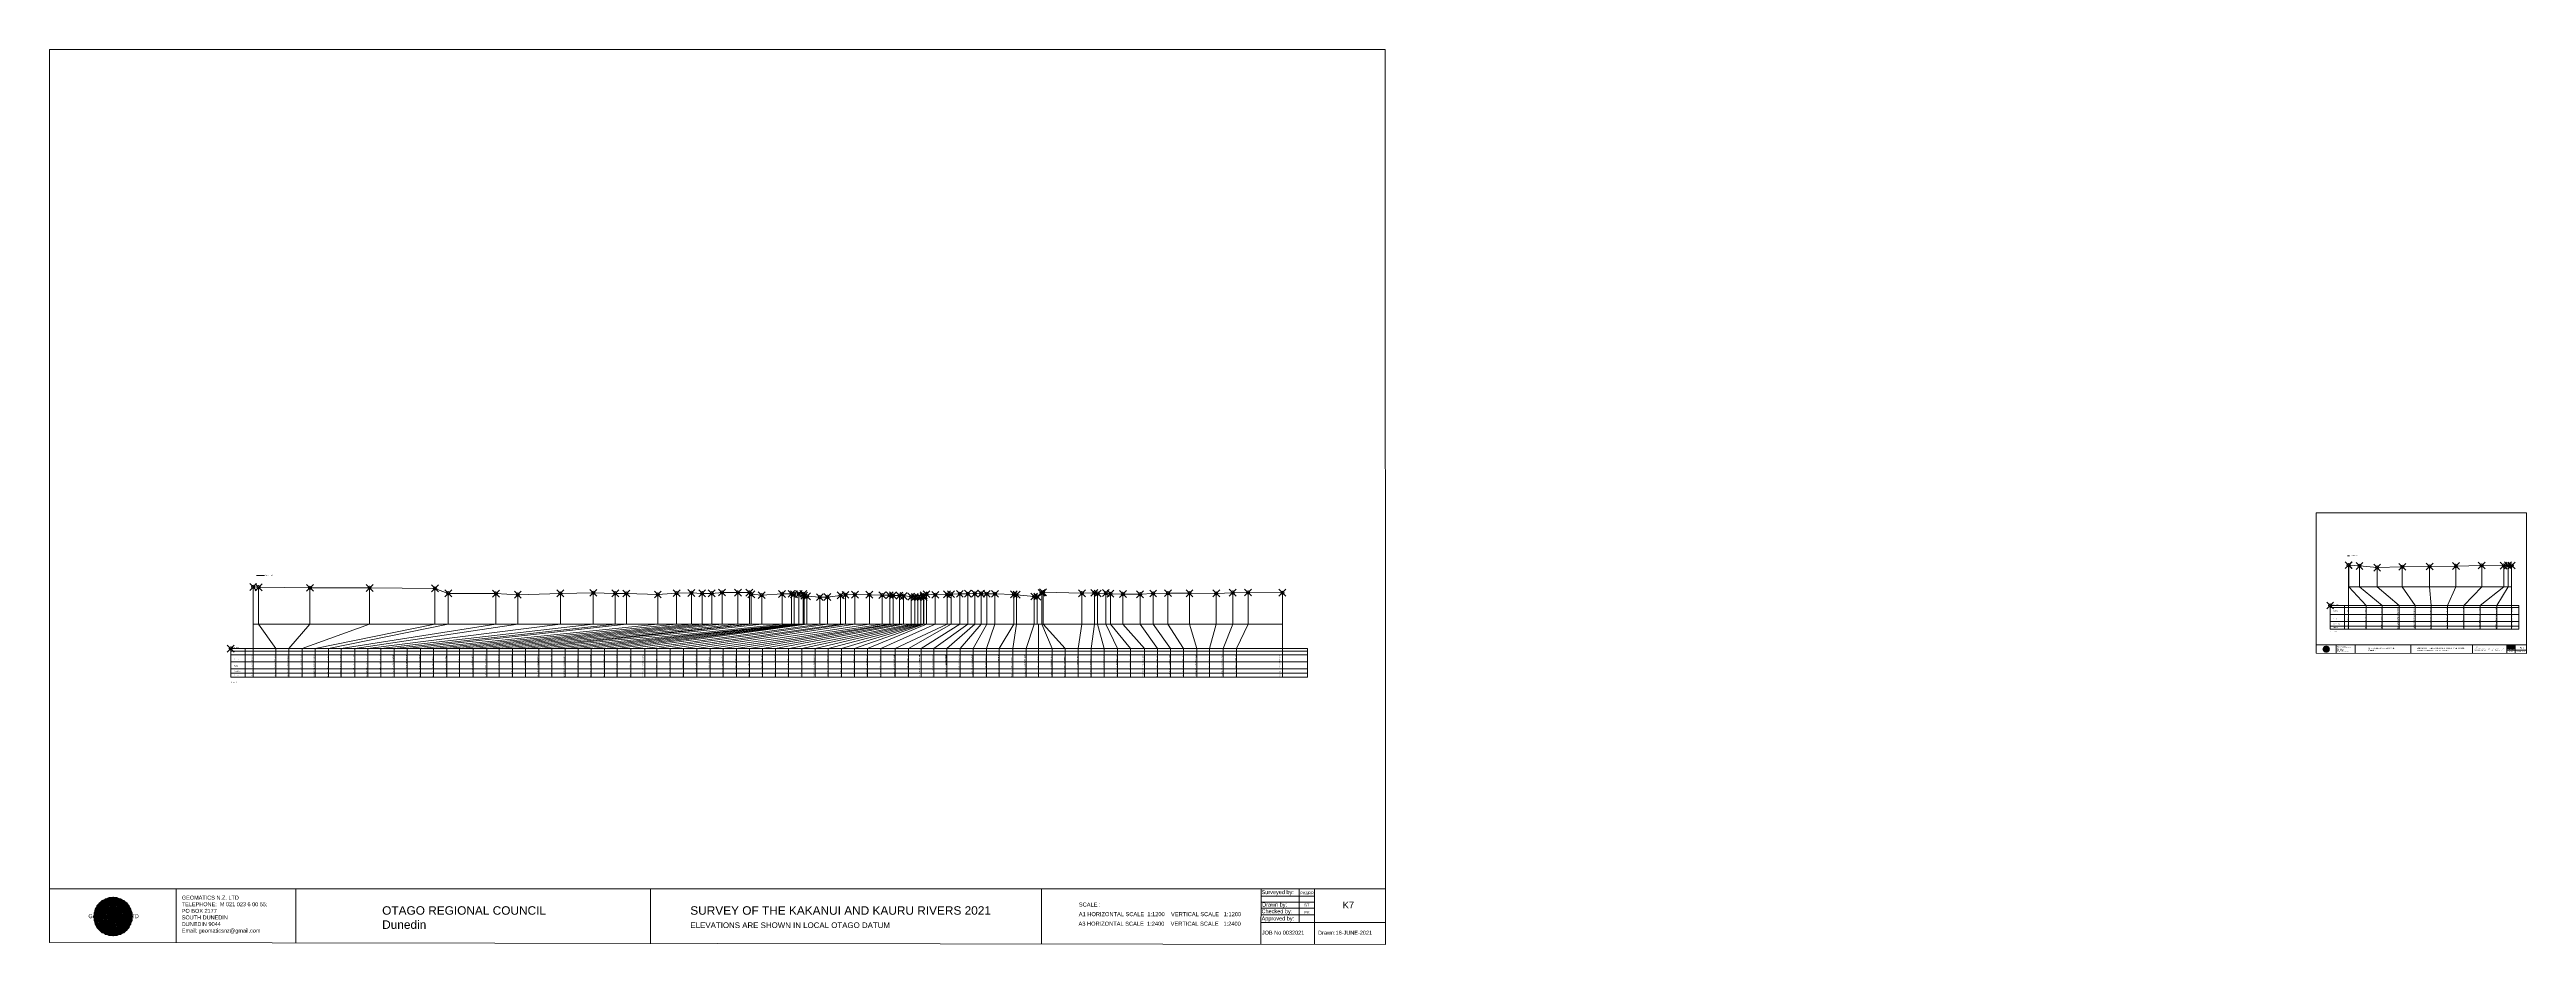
# Model space of a CAD drawing. Header units: millimetres. Extents: x -13804604 to 13046302109, y -19137686871 to 1424966580.
# Drawn here: x -8449441 to -7011432, y -26680 to 492613 of the extents above; entities that cross this region are included whole.
import ezdxf

# ---------------------------------------------------------------- set-up
doc = ezdxf.new("R2010")
doc.units = ezdxf.units.MM
doc.header["$PDMODE"] = 35
doc.header["$PDSIZE"] = 2000
doc.layers.get('0').update_dxf_attribs({"lineweight": 0})
doc.layers.add('geo', color=7, linetype='Continuous', lineweight=0)
doc.styles.get("Standard").update_dxf_attribs({"font": 'arial.ttf'})

# ---------------------------------------------------------------- blocks, each defined once
blk = doc.blocks.new('Geomatics_Circle_SPT')
at = {"layer": 'geo', "color": 2, "linetype": 'Continuous', "lineweight": 0}
for p, q in [((0, 25.2), (-25.2, 0)), ((-24.7, 4.9), (-4.9, 24.7)), ((-24.7, -4.9), (4.9, 24.7)), ((4.9, -24.7), (-24.7, 4.9)), ((-24.7, 0), (0, -24.7)), ((-9.7, 23.3), (-23.3, 9.6)), ((9.7, 23.3), (-23.3, -9.7)), ((-23.3, 9.7), (9.7, -23.3)), ((-21, 14), (-14, 21)), ((-21, -14), (14, 21)), ((14, -21), (-21, 14)), ((0, 0), (-17.8, 17.8)), ((0, 0), (-17.8, -17.8)), ((-14, 21), (21, -14)), ((21, 14), (-14, -21)), ((23.3, -9.7), (-9.7, 23.3)), ((-9.7, -23.3), (23.3, 9.7)), ((-4.9, 24.7), (24.7, -4.9)), ((24.7, 4.9), (-4.9, -24.7)), ((25.2, 0), (0, 25.2)), ((0, 0), (17.8, 17.8)), ((0, 0), (17.8, -17.8)), ((0, -24.8), (25.2, 0)), ((4.9, 24.7), (24.7, 4.9)), ((23.3, 9.7), (9.7, 23.3)), ((14, 21), (21, 14)), ((17.8, 18.1), (17.8, 18.1)), ((-4.9, -24.7), (-24.7, -4.9)), ((-23.3, -9.7), (-9.7, -23.3)), ((-14, -21), (-21, -14)), ((-17.8, -17.8), (-17.8, -17.8)), ((24.7, -4.9), (4.9, -24.7)), ((4.9, -24.7), (4.9, -24.7)), ((9.7, -23.3), (23.3, -9.7)), ((21, -14), (14, -21)), ((18.1, -17.8), (18.1, -17.8))]:
    blk.add_line(p, q, dxfattribs=at)
at = {"layer": 'geo', "color": 1, "linetype": 'Continuous', "lineweight": 0}
for p, q in [((-25.2, 0), (9.7, 23.3)), ((-25.2, 0), (-9.6, 23.3)), ((-25.2, 0), (23.3, 9.7)), ((-25.2, 0), (-23.3, 9.7)), ((-23.3, -9.7), (-25.2, 0)), ((-9.6, -23.3), (-25.2, 0)), ((9.7, -23.3), (-25.2, 0)), ((-4.9, 24.8), (-24.7, -4.9)), ((4.9, 24.7), (-24.7, 4.9)), ((14, 21), (-24.7, -4.9)), ((-14, 21), (-24.7, 4.9)), ((21, 14), (-24.7, 4.9)), ((-21, 14), (-24.7, -4.9)), ((0, 0), (-24.7, 4.9)), ((-24.7, 4.9), (-21, -14)), ((-24.7, 4.9), (-4.9, -24.7)), ((-24.7, 4.9), (14, -21)), ((-24.7, 4.9), (-24.7, 4.9)), ((0, 0), (-24.7, -4.9)), ((-23.3, 9.7), (0, 25.2)), ((-23.3, -9.6), (0, 25.2)), ((-23.3, -9.6), (17.8, 17.8)), ((-23.3, 9.7), (-17.8, 17.9)), ((-23.3, -9.6), (-17.8, 17.9)), ((-23.3, 9.7), (17.8, 17.8)), ((-17.8, -17.8), (-23.3, 9.7)), ((0, -25.2), (-23.3, 9.7)), ((-23.3, 9.7), (17.8, -17.8)), ((-23.3, 9.7), (25.2, 0)), ((-23.3, 9.4), (-23.3, 9.4)), ((-23.3, -9.7), (25.2, 0)), ((4.9, 24.8), (-21, -14)), ((-4.9, 24.7), (-21, 14)), ((14, 21), (-21, 14)), ((-14, 21), (-21, -14)), ((0, 0), (-21, 14)), ((-21, 14), (-14, -21)), ((-21, 14), (4.9, -24.7)), ((-21, 14), (-21, 14)), ((24.7, 4.9), (-21, 14)), ((0, 0), (-21, -14)), ((-17.9, 17.6), (-17.9, 17.6)), ((-17.8, 17.8), (9.7, 23.3)), ((-17.8, 17.8), (-9.6, 23.3)), ((-17.8, -17.8), (9.7, 23.3)), ((-17.8, -17.8), (-9.7, 23.3)), ((-9.7, -23.3), (-17.8, 17.8)), ((-17.8, 17.8), (9.7, -23.3)), ((-17.8, 17.8), (23.3, -9.6)), ((-17.8, 17.8), (23.3, 9.7)), ((-17.8, -17.8), (23.3, 9.7)), ((4.9, 24.7), (-14, 21)), ((-4.9, 24.7), (-14, -20.9)), ((0, 0), (-14, 21)), ((-14, 21), (-4.9, -24.7)), ((-14, 21), (-14, 21)), ((24.7, -4.9), (-14, 21)), ((21, 14), (-14, 21)), ((-14, -21), (24.7, 4.9)), ((0, 0), (-14, -21)), ((-9.8, 23.1), (-9.8, 23.1)), ((-9.7, 23.3), (0, 25.2)), ((-9.7, 23.3), (0, -25.2)), ((-9.7, -23.3), (0, 25.2)), ((-9.6, 23.3), (17.8, -17.8)), ((-9.6, 23.3), (25.2, 0)), ((-9.6, 23.3), (17.8, 17.8)), ((-9.6, -23.3), (17.8, 17.9)), ((25.2, 0), (-9.6, -23.3)), ((0, 0), (-4.9, 24.7)), ((-4.9, 24.7), (-4.9, 24.7)), ((21, -14), (-4.9, 24.7)), ((24.8, 4.9), (-4.9, 24.7)), ((14, 21), (-4.9, 24.7)), ((-4.9, -24.7), (21, 14)), ((0, 0), (-4.9, -24.7)), ((-0.2, 25.1), (-0.2, 25.1)), ((0, 25.2), (9.7, -23.3)), ((0, 25.2), (23.3, -9.7)), ((0, 25.2), (23.3, 9.7)), ((0, 25.2), (9.7, 23.3)), ((0, 0), (4.9, 24.7)), ((0, -25.2), (9.7, 23.3)), ((0, 0), (14, 21)), ((0, 0), (21, 14)), ((23.3, 9.7), (0, -25.2)), ((0, 0), (24.8, 4.9)), ((0, 0), (4.9, -24.7)), ((0, 0), (14, -21)), ((0, 0), (21, -14)), ((0, 0), (24.8, -4.9)), ((21, 14), (4.9, 24.8)), ((14, -21), (4.9, 24.7)), ((24.7, -4.9), (4.9, 24.7)), ((4.9, 24.7), (4.9, 24.7)), ((4.9, -24.7), (14, 21)), ((4.9, -24.7), (24.7, 4.9)), ((9.4, 23.3), (9.4, 23.3)), ((9.7, 23.3), (17.8, -17.8)), ((9.7, 23.3), (25.2, 0)), ((9.7, 23.3), (17.8, 17.9)), ((17.8, 17.8), (9.7, -23.3)), ((25.2, 0), (9.7, -23.3)), ((21, -14), (14, 21)), ((24.7, 4.9), (14, 21)), ((14, 21), (14, 21)), ((14, -21), (21, 14)), ((17.6, 17.9), (17.6, 17.9)), ((17.8, 17.8), (23.3, -9.7)), ((17.8, 17.8), (23.3, 9.7)), ((23.3, 9.7), (17.8, -17.8)), ((24.7, -4.9), (21, 14)), ((21, 14), (21, 14)), ((21, -14), (24.7, 4.9)), ((23.1, 9.8), (23.1, 9.8)), ((23.3, 9.7), (25.2, 0)), ((25.2, 0), (23.3, -9.6)), ((24.7, 4.9), (24.7, 4.9)), ((25.1, 0.2), (25.1, 0.2)), ((-25.2, 0), (23.3, -9.7)), ((-25.1, -0.2), (-25.1, -0.2)), ((-24.7, -4.9), (-24.7, -4.9)), ((-24.7, -4.9), (-14, -21)), ((-24.7, -4.9), (4.9, -24.7)), ((-24.7, -4.9), (21, -14)), ((-17.8, -17.8), (-23.3, -9.7)), ((0, -25.2), (-23.3, -9.6)), ((17.8, -17.8), (-23.3, -9.6)), ((-23.1, -9.8), (-23.1, -9.8)), ((-21, -14), (24.7, -4.9)), ((-21, -14), (-21, -14)), ((-21, -14), (-4.9, -24.7)), ((-21, -14), (14, -21)), ((23.3, -9.7), (-17.8, -17.8)), ((-9.6, -23.3), (-17.8, -17.8)), ((9.7, -23.3), (-17.8, -17.8)), ((-17.6, -17.9), (-17.6, -17.9)), ((-14, -21), (21, -14)), ((-14, -21), (-14, -21)), ((-14, -21), (4.9, -24.7)), ((17.8, -17.8), (-9.7, -23.3)), ((0, -25.2), (-9.7, -23.3)), ((-9.4, -23.3), (-9.4, -23.3)), ((-4.9, -24.7), (24.7, -4.9)), ((-4.9, -24.7), (14, -21)), ((-4.9, -24.7), (-4.9, -24.7)), ((23.3, -9.6), (0, -25.2)), ((9.7, -23.3), (0, -25.2)), ((0.2, -25.1), (0.2, -25.1)), ((4.9, -24.7), (21, -14)), ((4.9, -24.7), (4.9, -24.7)), ((17.8, -17.8), (9.7, -23.3)), ((9.8, -23.1), (9.8, -23.1)), ((14, -21), (24.7, -4.9)), ((14, -21), (14, -21)), ((23.3, -9.6), (17.8, -17.8)), ((17.9, -17.6), (17.9, -17.6)), ((21, -14), (21, -14)), ((23.3, -9.4), (23.3, -9.4)), ((24.7, -4.9), (24.7, -4.9))]:
    blk.add_line(p, q, dxfattribs=at)
at = {"layer": 'geo', "color": 114, "linetype": 'Continuous', "lineweight": 0}
for p, q in [((17.9, 17.8), (-25.2, 0)), ((-24.7, 4.9), (14, 21)), ((-24.7, -4.9), (21, 14)), ((-14, -21), (-24.7, 4.9)), ((9.7, 23.3), (-23.3, 9.7)), ((0, 0), (-23.3, 9.7)), ((-23.3, 9.7), (-9.7, -23.3)), ((0, 0), (-23.3, -9.7)), ((-4.9, -24.7), (-21, 14)), ((-20.9, 14), (4.9, 24.7)), ((24.8, 4.9), (-20.9, -14)), ((0, 25.2), (-17.8, 17.8)), ((-17.8, 17.8), (0, -25.2)), ((-14, 21), (-4.9, 24.7)), ((4.9, -24.7), (-14, 21)), ((0, 0), (-9.7, 23.3)), ((0, 0), (-9.7, -23.3)), ((-4.9, 24.7), (14, -21)), ((17.8, -17.8), (0, 25.2)), ((0, 0), (9.7, 23.3)), ((0, 0), (23.3, 9.7)), ((0, 0), (9.7, -23.3)), ((0, 0), (23.3, -9.7)), ((4.9, 24.7), (21, -14)), ((23.3, -9.7), (9.7, 23.3)), ((14, 21), (24.7, -4.9)), ((25.2, 0), (17.8, 17.8)), ((21, 14), (24.7, 4.9)), ((-25.2, 0), (-17.8, -17.8)), ((-21, -14), (-24.7, -4.9)), ((-17.8, -17.8), (25.2, 0)), ((24.8, -4.9), (-14, -21)), ((-9.6, -23.3), (23.3, -9.7)), ((21, -14), (-4.9, -24.8)), ((0, -25.2), (17.9, -17.8)), ((14, -21), (4.9, -24.8))]:
    blk.add_line(p, q, dxfattribs=at)
at = {"layer": 'geo', "color": 250, "linetype": 'Continuous', "lineweight": 0}
for p, q in [((0, 0), (-25.2, 0)), ((24.7, 4.9), (-24.7, 4.9)), ((-24.7, 4.9), (-24.7, -4.9)), ((-23.3, 9.7), (23.3, 9.7)), ((-23.3, 9.7), (-23.3, 9.7)), ((-23.3, -9.7), (-23.3, 9.7)), ((21, 14), (-21, 14)), ((-21, 14), (-21, -14)), ((-17.8, 17.8), (17.8, 17.8)), ((-17.8, -17.8), (-17.8, 17.8)), ((-14, 21), (-14, 21)), ((14, 21), (-14, 21)), ((-14, 20.9), (-14, -21)), ((-9.7, 23.3), (9.7, 23.3)), ((-9.7, -23.3), (-9.7, 23.3)), ((-4.9, 24.7), (4.9, 24.7)), ((-4.9, 24.7), (-4.9, -24.7)), ((0, 0), (0, 25.2)), ((0, 0), (0, -25.2)), ((0, 0), (25.2, 0)), ((4.9, 24.7), (4.9, -24.7)), ((9.7, -23.3), (9.7, 23.3)), ((14, 21), (14, -21)), ((17.8, -17.8), (17.8, 17.8)), ((21, 14), (21, 14)), ((21, -14), (21, 14)), ((23.3, 9.7), (23.3, -9.7)), ((24.7, 4.9), (24.7, 4.9)), ((24.7, -4.9), (24.7, 4.9)), ((-24.7, -4.9), (24.7, -4.9)), ((23.3, -9.7), (-23.3, -9.7)), ((-21, -14), (21, -14)), ((17.8, -17.8), (-17.8, -17.8)), ((-14, -21), (14, -21)), ((9.7, -23.3), (-9.7, -23.3)), ((-4.9, -24.7), (4.9, -24.7))]:
    blk.add_line(p, q, dxfattribs=at)
blk = doc.blocks.new('GeomaticsNZ TITLE BLOCK')
at = {"color": 7, "linetype": 'Continuous', "lineweight": 0}
for p, q in [((0, 94.9), (0, 1579.2)), ((0, 1579.2), (2363.4, 1579.2)), ((2363.4, 1579.2), (2364, 94.9)), ((2364, 94.9), (0, 94.9)), ((0, 94.9), (0, 0)), ((15.9, 94.9), (2364, 94.9)), ((224.3, 95.2), (224.3, -0.3)), ((2364, 94.9), (382.6, 94.9)), ((435.8, 95.2), (435.8, -0.7)), ((1063.4, 94.9), (1063.4, -2.4)), ((1755.4, 94.9), (1755.4, -2.6)), ((2143.9, 94.9), (2143.7, -3)), ((2211.5, 94.9), (2211.5, 36.1)), ((2238.6, 94.8), (2238.6, -3.2)), ((2364, -3.5), (2364, 94.9)), ((2143.6, 60.4), (2238.6, 60.4)), ((2143.8, 48.6), (2238.6, 48.6)), ((2143.9, 81.9), (2238.6, 81.7)), ((2143.9, 71), (2238.6, 71)), ((0, 0), (2364, -3.5)), ((2143.8, 35.4), (2364, 35.3))]:
    blk.add_line(p, q, dxfattribs=at)
at = {"color": 7, "linetype": 'Continuous', "lineweight": 0, "xscale": 1.36, "yscale": 1.36, "zscale": 1.36}
blk.add_blockref('Geomatics_Circle_SPT', (112.4, 45.7), dxfattribs=at)
at = {"color": 7, "linetype": 'Continuous', "lineweight": 0}
for s, p in [('PK&RR', (2213.2, 84.8)), ('ST', (2220.3, 63.6)), ('PK', (2220.4, 50.6))]:
    blk.add_text(s, height=5, dxfattribs=at).set_placement(p)
at = {"color": 7, "linetype": 'Continuous', "lineweight": 0, "attachment_point": 1}
for s, width, heights, insert, char_height in [('{\\C256;Surveyed by:}', 3535.727, [0], (2144.7, 92.4), 7), ('{\\C256;Geomatics N.Z. LTD                   }', 125.079, [15.8], (68.8, 49.9), 7), ('{\\C256;GEOMATICS N.Z. LTD                   \\PTELEPHONE:  M 021 023 6 00 55;\\PPO BOX 2177\\PSOUTH DUNEDIN\\PDUNEDIN 9044\\PEmail: geomaticsnz@gmail.com}', 3535.727, [94.7], (234, 82.7), 7), ('{\\C256;OTAGO REGIONAL COUNCIL\\PDunedin}', 3535.727, [0], (588.6, 64), 15), ('{\\C256;SURVEY OF THE KAKANUI AND KAURU RIVERS 2021}', 3535.727, [0], (1133.8, 64), 15), ('{\\C256;Approved by:}', 3535.727, [0], (2144.7, 45.9), 7), ('{\\C256;Checked by:}', 3535.727, [0], (2144.7, 58.6), 7), ('{\\C256;Drawn by:}', 3535.727, [0], (2145.8, 70.4), 7), ('{\\C256;ELEVATIONS ARE SHOWN IN LOCAL OTAGO DATUM}', 3535.727, [0], (1134.1, 35.4), 10), ('{\\C256;JOB No 0032021}', 3535.727, [0], (2145.3, 20.8), 7), ('{\\C256;Drawn:16-JUNE-2021}', 3535.727, [0], (2244.7, 20.7), 7)]:
    blk.add_mtext_dynamic_manual_height_columns(s, width=width, gutter_width=159, heights=heights, dxfattribs=dict(at, insert=insert, char_height=char_height))

msp = doc.modelspace()

# ---------------------------------------------------------------- linework, layer by layer
at = {"color": 7, "linetype": 'Continuous', "lineweight": 0}
for p, q in [((-8329344.193, 187338.408), (-8324715.798, 187338.408)), ((-8331208.888, 180790), (-8331208.888, 128457.071)), ((-8328053.996, 180560), (-8328053.996, 159087.702)), ((-8298230.673, 180282), (-8298230.673, 159087.702)), ((-8263647.778, 180194), (-8263647.778, 159087.702)), ((-8225666.241, 179916), (-8225666.241, 159087.702)), ((-8217926.659, 177056), (-8217926.659, 159087.702)), ((-8190258.329, 176887), (-8190258.329, 159087.702)), ((-8177565.806, 176268), (-8177565.806, 159087.702)), ((-8152872.002, 177029), (-8152872.002, 159087.702)), ((-8133759.178, 177341), (-8133759.178, 159087.702)), ((-8121002.93, 177051), (-8121002.93, 159087.702)), ((-8114545.551, 176961), (-8114545.551, 159087.702)), ((-8096276.304, 176402), (-8096276.304, 159087.702)), ((-8085417.235, 177153), (-8085417.235, 159087.702)), ((-8076793.76, 177303), (-8076793.76, 159087.702)), ((-8070580.866, 177064), (-8070580.866, 159087.702)), ((-8064988.797, 177054), (-8064988.797, 159087.702)), ((-8059007.582, 177524), (-8059007.582, 159087.702)), ((-8049797.541, 177485), (-8049797.541, 159087.702)), ((-8043115.923, 177485), (-8043115.923, 159087.702)), ((-8042059.168, 176545), (-8042059.168, 159087.702)), ((-8035979.123, 176026), (-8035979.123, 159087.702)), ((-8024152.037, 176706), (-8024152.037, 159087.702)), ((-8018657.992, 176767), (-8018657.992, 159087.702)), ((-8017220.689, 176487), (-8017220.689, 159087.702)), ((-8014429.543, 176717), (-8014429.543, 159087.702)), ((-8011875.819, 176757), (-8011875.819, 159087.702)), ((-8011329.409, 175677), (-8011329.409, 159087.702)), ((-8009687.528, 175387), (-8009687.528, 159087.702)), ((-8002216.858, 174827), (-8002216.858, 159087.702)), ((-7997874.916, 174918), (-7997874.916, 159087.702)), ((-7990177.584, 175848), (-7990177.584, 159087.702)), ((-7987306.577, 176188), (-7987306.577, 159087.702)), ((-7981882.528, 176318), (-7981882.528, 159087.702)), ((-7973492.081, 176229), (-7973492.081, 159087.702)), ((-7966003.095, 176019), (-7966003.095, 159087.702)), ((-7961678.429, 175970), (-7961678.429, 159087.702)), ((-7959750.338, 175870), (-7959750.338, 159087.702)), ((-7955963.384, 175750), (-7955963.384, 159087.702)), ((-7953630.344, 175560), (-7953630.344, 159087.702)), ((-7949234.029, 175150), (-7949234.029, 159087.702)), ((-7947074.376, 174960), (-7947074.376, 159087.702)), ((-7945297.464, 174770), (-7945297.464, 159087.702)), ((-7943658.527, 174800), (-7943658.527, 159087.702)), ((-7942012.536, 175891), (-7942012.536, 159414.852)), ((-7941952.346, 174921), (-7941952.346, 159087.702)), ((-7940286.791, 176551), (-7940286.791, 159087.702)), ((-7935235.391, 176171), (-7935235.391, 159087.702)), ((-7928386.436, 176431), (-7928386.436, 159087.702)), ((-7926034.444, 176551), (-7926034.444, 159087.702)), ((-7920958.853, 176752), (-7920958.853, 159087.702)), ((-7912263.542, 176882), (-7912263.542, 159087.702)), ((-7908593.774, 176862), (-7908593.774, 159087.702)), ((-7905326.448, 176753), (-7905326.448, 159087.702)), ((-7900546.06, 176753), (-7900546.06, 159087.702)), ((-7889610.03, 176483), (-7889610.03, 159087.702)), ((-7888004.549, 176283), (-7888004.549, 159087.702)), ((-7877830.504, 175244), (-7877830.504, 159087.702)), ((-7876021.709, 175114), (-7876021.709, 159087.702)), ((-7873437.416, 177324), (-7873437.416, 159087.702)), ((-7872648.743, 177664), (-7872648.743, 159087.702)), ((-7850042.588, 177075), (-7850042.588, 159087.702)), ((-7842848.799, 177336), (-7842848.799, 159087.702)), ((-7840963.502, 176966), (-7840963.502, 159087.702)), ((-7836215.049, 177216), (-7836215.049, 159087.702)), ((-7833506.277, 176816), (-7833506.277, 159087.702)), ((-7826260.721, 176667), (-7826260.721, 159087.702)), ((-7816316.318, 176477), (-7816316.318, 159087.702)), ((-7808692.569, 176978), (-7808692.569, 159087.702)), ((-7800116.303, 177168), (-7800116.303, 159087.702)), ((-7762553.087, 177450), (-7762553.087, 159087.702)), ((-7753623.161, 177531), (-7753623.161, 159087.702)), ((-7733675.673, 177412), (-7733675.673, 128457.071)), ((-8331208.888, 159087.702), (-7733675.673, 159087.702)), ((-8318092.324, 145000), (-8328053.996, 159087.702)), ((-8298230.673, 159087.702), (-8310425.901, 145000)), ((-8263647.778, 159087.702), (-8302750.914, 145000)), ((-8225666.241, 159087.702), (-8295199.713, 145000)), ((-8287562.781, 145000), (-8217926.659, 159087.702)), ((-8190258.329, 159087.702), (-8280057.515, 145000)), ((-8272225.096, 145000), (-8177565.806, 159087.702)), ((-8152872.002, 159087.702), (-8264580.099, 145000)), ((-8257050.923, 145000), (-8133759.178, 159087.702)), ((-8121002.93, 159087.702), (-8249290.09, 145000)), ((-8241760.929, 145000), (-8114545.551, 159087.702)), ((-8096276.304, 159087.702), (-8234154.544, 145000)), ((-8085417.235, 159087.702), (-8226470.935, 145000)), ((-8218787.326, 145000), (-8076793.76, 159087.702)), ((-8070580.866, 159087.702), (-8211352.118, 145000)), ((-8203584.433, 145000), (-8064988.797, 159087.702)), ((-8059007.582, 159087.702), (-8195619.706, 145000)), ((-8188352.792, 145000), (-8049797.541, 159087.702)), ((-8180749.005, 145000), (-8043115.923, 159087.702)), ((-8173024.9, 145000), (-8042059.168, 159087.702)), ((-8035979.123, 159087.702), (-8165397.046, 145000)), ((-8157889.967, 145000), (-8024152.037, 159087.702)), ((-8018657.992, 159087.702), (-8150156.984, 145000)), ((-8142505.12, 145000), (-8017220.689, 159087.702)), ((-8014429.543, 159087.702), (-8134898.121, 145000)), ((-8011875.819, 159087.702), (-8127315.032, 145000)), ((-8011329.409, 159087.702), (-8119814.062, 145000)), ((-8103786.544, 145000), (-8002216.858, 159087.702)), ((-7997874.916, 159087.702), (-8096822.602, 145000)), ((-7990177.584, 159087.702), (-8089093.772, 145000)), ((-7987306.577, 159087.702), (-8081460.052, 145000)), ((-7981882.528, 159087.702), (-8073561.586, 145000)), ((-7973492.081, 159087.702), (-8065959.183, 145000)), ((-7966003.095, 159087.702), (-8058356.795, 145000)), ((-7961678.429, 159087.702), (-8050694.069, 145000)), ((-7959750.338, 159087.702), (-8043091.681, 145000)), ((-7955963.384, 159087.702), (-8035607.269, 145000)), ((-7953630.344, 159087.702), (-8027921.876, 145000)), ((-7949234.029, 159087.702), (-8019964.943, 145000)), ((-8012715.6, 145000), (-7947074.376, 159087.702)), ((-7945297.464, 159087.702), (-8004994.693, 145000)), ((-7997314.666, 145000), (-7943658.527, 159087.702)), ((-7942012.536, 159414.852), (-7989711.364, 145000)), ((-7982033.165, 145000), (-7941952.346, 159087.702)), ((-7940286.791, 159087.702), (-7974542.231, 145000)), ((-7966847.459, 145000), (-7935235.391, 159087.702)), ((-7928386.436, 159087.702), (-7958437.174, 145000)), ((-7926034.444, 159087.702), (-7950827.42, 145000)), ((-7920958.853, 159087.702), (-7943407.914, 145000)), ((-7912263.542, 159087.702), (-7928581.906, 145000)), ((-7908593.774, 159087.702), (-7920780.02, 145000)), ((-7905326.448, 159087.702), (-7913184.683, 145000)), ((-7900546.06, 159087.702), (-7905530.008, 145000)), ((-7889610.03, 159087.702), (-7898102.537, 145000)), ((-7888004.549, 159087.702), (-7890105.322, 145000)), ((-7877830.504, 159087.702), (-7882465.649, 145000)), ((-7875270.32, 159087.702), (-7875270.32, 145000)), ((-7873437.416, 159087.702), (-7867304.737, 145000)), ((-7872648.743, 159087.702), (-7859823.309, 145000)), ((-7850042.588, 159087.702), (-7852172.845, 145000)), ((-7842848.799, 159087.702), (-7844737.409, 145000)), ((-7840963.502, 159087.702), (-7837147.539, 145000)), ((-7836215.049, 159087.702), (-7829457.678, 145000)), ((-7833506.277, 159087.702), (-7821790.826, 145000)), ((-7826260.721, 159087.702), (-7813755.613, 145000)), ((-7816316.318, 159087.702), (-7806165.101, 145000)), ((-7808692.569, 159087.702), (-7798724.597, 145000)), ((-7800116.303, 159087.702), (-7791049.738, 145000)), ((-7762553.087, 159087.702), (-7768046.873, 145000)), ((-7753623.161, 159087.702), (-7760253.951, 145000)), ((-7125421.7, 170000.092), (-7125421.7, 156248.397)), ((-7125421.7, 168762.779), (-7015771.258, 168762.779)), ((-7125421.7, 164751.664), (-7015771.258, 164751.664)), ((-7125421.7, 160644.616), (-7015771.258, 160644.616)), ((-7125421.69, 170000.09), (-7015771.258, 170000.09)), ((-7117153.172, 156248.408), (-7117153.172, 170000.101)), ((-7015771.258, 156248.397), (-7015771.258, 170000.09)), ((-8344233.206, 145000), (-8344233.206, 128457.071)), ((-8344233.206, 145000), (-7719028.19, 145000)), ((-8335796.571, 145000), (-8335796.571, 128457.071)), ((-8318092.324, 128457.071), (-8318092.324, 145000)), ((-8310425.901, 128457.071), (-8310425.901, 145000)), ((-8302750.914, 128457.071), (-8302750.914, 145000)), ((-8295199.713, 128457.071), (-8295199.713, 145000)), ((-8287562.781, 128457.071), (-8287562.781, 145000)), ((-8280057.515, 128457.071), (-8280057.515, 145000)), ((-8272225.096, 128457.071), (-8272225.096, 145000)), ((-8264580.099, 128457.071), (-8264580.099, 145000)), ((-8257050.923, 128457.071), (-8257050.923, 145000)), ((-8249290.09, 128457.071), (-8249290.09, 145000)), ((-8241760.929, 128457.071), (-8241760.929, 145000)), ((-8234154.544, 128457.071), (-8234154.544, 145000)), ((-8226470.935, 128457.071), (-8226470.935, 145000)), ((-8218787.326, 128457.071), (-8218787.326, 145000)), ((-8211352.118, 128457.071), (-8211352.118, 145000)), ((-8203584.433, 128457.071), (-8203584.433, 145000)), ((-8195619.706, 128457.071), (-8195619.706, 145000)), ((-8188352.792, 128457.071), (-8188352.792, 145000)), ((-8180749.005, 128457.071), (-8180749.005, 145000)), ((-8173024.9, 128457.071), (-8173024.9, 145000)), ((-8165397.046, 128457.071), (-8165397.046, 145000)), ((-8157889.967, 128457.071), (-8157889.967, 145000)), ((-8150156.984, 128457.071), (-8150156.984, 145000)), ((-8142505.12, 128457.071), (-8142505.12, 145000)), ((-8134898.121, 128457.071), (-8134898.121, 145000)), ((-8127315.032, 128457.071), (-8127315.032, 145000)), ((-8119814.062, 128457.071), (-8119814.062, 145000)), ((-8103786.544, 128457.071), (-8103786.544, 145000)), ((-8096822.602, 128457.071), (-8096822.602, 145000)), ((-8089093.772, 128457.071), (-8089093.772, 145000)), ((-8081460.052, 128457.071), (-8081460.052, 145000)), ((-8073561.586, 128457.071), (-8073561.586, 145000)), ((-8065959.183, 128457.071), (-8065959.183, 145000)), ((-8058356.795, 128457.071), (-8058356.795, 145000)), ((-8050694.069, 128457.071), (-8050694.069, 145000)), ((-8043091.681, 128457.071), (-8043091.681, 145000)), ((-8035607.269, 128457.071), (-8035607.269, 145000)), ((-8027921.876, 128457.071), (-8027921.876, 145000)), ((-8020353.989, 128457.071), (-8020353.989, 145000)), ((-8012715.6, 128457.071), (-8012715.6, 145000)), ((-8004994.693, 128457.071), (-8004994.693, 145000)), ((-7997314.666, 128457.071), (-7997314.666, 145000)), ((-7989711.364, 128457.071), (-7989711.364, 145000)), ((-7982033.165, 128457.071), (-7982033.165, 145000)), ((-7974542.231, 128457.071), (-7974542.231, 145000)), ((-7966847.459, 128457.071), (-7966847.459, 145000)), ((-7958437.174, 128457.071), (-7958437.174, 145000)), ((-7950827.42, 128457.071), (-7950827.42, 145000)), ((-7943407.914, 128457.071), (-7943407.914, 145000)), ((-7928581.906, 145000), (-7928581.906, 128457.071)), ((-7920780.02, 128457.071), (-7920780.02, 145000)), ((-7913184.683, 128457.071), (-7913184.683, 145000)), ((-7905530.008, 128457.071), (-7905530.008, 145000)), ((-7898102.537, 128457.071), (-7898102.537, 145000)), ((-7890105.322, 128457.071), (-7890105.322, 145000)), ((-7882465.649, 128457.071), (-7882465.649, 145000)), ((-7875240.53, 128457.071), (-7875240.53, 145000)), ((-7867304.737, 128457.071), (-7867304.737, 145000)), ((-7859823.309, 145000), (-7859823.309, 128457.071)), ((-7852172.845, 128457.071), (-7852172.845, 145000)), ((-7844737.409, 128457.071), (-7844737.409, 145000)), ((-7837147.539, 128457.071), (-7837147.539, 145000)), ((-7829457.678, 128457.071), (-7829457.678, 145000)), ((-7821790.826, 128457.071), (-7821790.826, 145000)), ((-7813755.613, 128457.071), (-7813755.613, 145000)), ((-7806165.101, 128457.071), (-7806165.101, 145000)), ((-7798724.597, 128457.071), (-7798724.597, 145000)), ((-7791049.738, 128457.071), (-7791049.738, 145000)), ((-7768046.873, 145000), (-7768046.873, 128457.071)), ((-7760253.951, 145000), (-7760253.951, 128457.071)), ((-7719028.19, 128457.071), (-7719028.19, 145000)), ((-7125421.7, 158106.358), (-7015771.258, 158106.358)), ((-7125421.7, 156248.397), (-7015771.258, 156248.397)), ((-8344233.206, 143485.828), (-7719028.19, 143485.828)), ((-8344233.206, 141293.481), (-7719028.19, 141293.481)), ((-8344233.206, 137328.408), (-7719028.19, 137328.408)), ((-8344233.206, 133172.479), (-7719028.19, 133172.479)), ((-8344233.206, 130759.678), (-7719028.19, 130759.678)), ((-8344233.206, 128457.071), (-7719028.19, 128457.071))]:
    msp.add_line(p, q, dxfattribs=at)
at = {"color": 1, "linetype": 'Continuous', "lineweight": 0}
msp.add_line((-7115426.083, 198890.956), (-7114134.117, 198890.956), dxfattribs=at)
at = {"color": 7, "lineweight": 0}
msp.add_line((-7114637.991, 180752.689), (-7020043.754, 180856.689), dxfattribs=at)
for p, q in [((-7104471.974, 156248.397), (-7104471.974, 170000.09)), ((-7095127.806, 156248.397), (-7095127.806, 170000.09)), ((-7085427.688, 156248.397), (-7085427.688, 170000.09)), ((-7075994.548, 156248.397), (-7075994.548, 170000.09)), ((-7066749.336, 156248.397), (-7066749.336, 170000.09)), ((-7057286.94, 156248.397), (-7057286.94, 170000.09)), ((-7047854.179, 156248.397), (-7047854.179, 170000.09)), ((-7038243.412, 156248.397), (-7038243.412, 170000.09))]:
    msp.add_line(p, q)
for points in [[(-7114757.822, 193431), (-7114757.822, 156248.397)], [(-7114637.991, 193391), (-7114624.096, 180752.704), (-7104471.974, 170000.09)], [(-7108380.438, 192961), (-7108367.023, 180759.583), (-7095127.806, 170000.09)], [(-7098120.616, 192022), (-7098108.246, 180770.862), (-7085427.688, 170000.09)], [(-7083509.658, 192453), (-7083496.832, 180786.926), (-7075994.548, 170000.09)], [(-7067669.364, 192624), (-7067656.369, 180804.342), (-7066749.336, 170000.09)], [(-7052398.687, 192895), (-7052385.412, 180821.131), (-7057286.94, 170000.09)], [(-7037433.167, 193245), (-7037420.732, 180837.584), (-7047854.179, 170000.09)], [(-7024621.066, 193106), (-7024607.593, 180851.671), (-7038243.412, 170000.09)], [(-7022123.555, 193356), (-7022109.81, 180854.417), (-7028693.686, 170000.09), (-7028656.973, 156248.397)], [(-7020043.754, 193186), (-7020043.754, 156248.397)]]:
    msp.add_lwpolyline(points)
at = {"color": 1}
msp.add_lwpolyline([(-7114757.822, 193431), (-7114637.991, 193391), (-7108380.438, 192961), (-7098120.616, 192022), (-7083509.658, 192453), (-7067669.364, 192624), (-7052398.687, 192895), (-7037433.167, 193245), (-7024621.066, 193106), (-7022123.555, 193356), (-7020043.754, 193186)], dxfattribs=at)
at = {"color": 1, "lineweight": 0}
msp.add_lwpolyline([(-8331208.888, 180790), (-8328053.996, 180560), (-8298230.673, 180282), (-8263647.778, 180194), (-8225666.241, 179916), (-8217926.659, 177056), (-8190258.329, 176887), (-8177565.806, 176268), (-8152872.002, 177029), (-8133759.178, 177341), (-8121002.93, 177051), (-8114545.551, 176961), (-8096276.304, 176402), (-8085417.235, 177153), (-8076793.76, 177303), (-8070580.866, 177064), (-8064988.797, 177054), (-8059007.582, 177524), (-8049797.541, 177485), (-8043115.923, 177485), (-8042059.168, 176545), (-8035979.123, 176026), (-8024152.037, 176706), (-8018657.992, 176767), (-8017220.689, 176487), (-8014429.543, 176717), (-8011875.819, 176757), (-8011329.409, 175677), (-8009687.528, 175387), (-8002216.858, 174827), (-7997874.916, 174918), (-7990177.584, 175848), (-7987306.577, 176188), (-7981882.528, 176318), (-7973492.081, 176229), (-7966003.095, 176019), (-7961678.429, 175970), (-7959750.338, 175870), (-7955963.384, 175750), (-7953630.344, 175560), (-7949234.029, 175150), (-7947074.376, 174960), (-7945297.464, 174770), (-7943658.527, 174800), (-7942012.536, 175891), (-7941952.346, 174921), (-7940286.791, 176551), (-7934926.772, 176166.255), (-7928386.436, 176431), (-7926034.444, 176551), (-7920958.853, 176752), (-7916320.322, 176812), (-7912263.542, 176882), (-7908593.774, 176862), (-7905326.448, 176753), (-7900546.06, 176753), (-7889610.03, 176483), (-7888004.549, 176283), (-7877830.504, 175244), (-7876021.709, 175114), (-7873437.416, 177324), (-7872648.743, 177664), (-7850042.588, 177075), (-7842848.799, 177336), (-7840963.502, 176966), (-7836215.049, 177216), (-7833506.277, 176816), (-7826260.721, 176667), (-7816316.318, 176667), (-7808692.569, 176978), (-7800116.303, 177168), (-7787601.819, 177129), (-7772104.344, 177000), (-7762553.087, 177450), (-7753623.161, 177531), (-7733675.673, 177412)], dxfattribs=at)
at = {"color": 7, "linetype": 'Continuous', "lineweight": 0}
for points in [[(-7916320.322, 176812), (-7916320.322, 159087.702), (-7935989.685, 145000), (-7935989.685, 128457.071)], [(-7787601.819, 177129), (-7787601.819, 159087.702), (-7783367.343, 145000), (-7783367.343, 128457.071)], [(-7772104.344, 177000), (-7772104.344, 159087.702), (-7775941.927, 145000), (-7775941.927, 128457.071)], [(-8009687.528, 159087.702), (-8111910.187, 145000), (-8111910.187, 128457.071)]]:
    msp.add_lwpolyline(points, dxfattribs=at)
for p in [(-7114757.822, 193431), (-7114637.991, 193391), (-7108380.438, 192961), (-7098120.616, 192022), (-7083509.658, 192453), (-7067669.364, 192624), (-7052398.687, 192895), (-7037433.167, 193245), (-7024621.066, 193106), (-7022123.555, 193356), (-7020043.754, 193186)]:
    msp.add_point(p)
at = {"linetype": 'Continuous', "lineweight": 0}
for p in [(-8331208.888, 180790), (-8328053.996, 180560), (-8298230.673, 180282), (-8263647.778, 180194), (-8225666.241, 179916), (-8217926.659, 177056), (-8190258.329, 176887), (-8177565.806, 176268), (-8152872.002, 177029), (-8133759.178, 177341), (-8121002.93, 177051), (-8114545.551, 176961), (-8096276.304, 176402), (-8085417.235, 177153), (-8076793.76, 177303), (-8070580.866, 177064), (-8064988.797, 177054), (-8059007.582, 177524), (-8049797.541, 177485), (-8043115.923, 177485), (-8042059.168, 176545), (-8035979.123, 176026), (-8024152.037, 176706), (-8018657.992, 176767), (-8017220.689, 176487), (-8014429.543, 176717), (-8011875.819, 176757), (-8011329.409, 175677), (-8009687.528, 175387), (-8002216.858, 174827), (-7997874.916, 174918), (-7990177.584, 175848), (-7987306.577, 176188), (-7981882.528, 176318), (-7973492.081, 176229), (-7966003.095, 176019), (-7961678.429, 175970), (-7959750.338, 175870), (-7955963.384, 175750), (-7953630.344, 175560), (-7949234.029, 175150), (-7947074.376, 174960), (-7945297.464, 174770), (-7943658.527, 174800), (-7942012.536, 175891), (-7941952.346, 174921), (-7940286.791, 176551), (-7935235.391, 176171), (-7928386.436, 176431), (-7926034.444, 176551), (-7920958.853, 176752), (-7916320.322, 176812), (-7912263.542, 176882), (-7908593.774, 176862), (-7905326.448, 176753), (-7900546.06, 176753), (-7889610.03, 176483), (-7888004.549, 176283), (-7877830.504, 175244), (-7876021.709, 175114), (-7873437.416, 177324), (-7872648.743, 177664), (-7850042.588, 177075), (-7842848.799, 177336), (-7840963.502, 176966), (-7836215.049, 177216), (-7833506.277, 176816), (-7826260.721, 176667), (-7816316.318, 176477), (-7808692.569, 176978), (-7800116.303, 177168), (-7787601.819, 177129), (-7772104.344, 177000), (-7762553.087, 177450), (-7753623.161, 177531), (-7733675.673, 177412), (-7125421.7, 170000.092), (-8344233.206, 145000)]:
    msp.add_point(p, dxfattribs=at)

# ---------------------------------------------------------------- block references
at = {"color": 7, "linetype": 'Continuous', "lineweight": 0}
for p, xscale, yscale, zscale in [((-8449440.619, -25517.453), 328.0893611588879, 328.0893611588879, 328.0893611588879), ((-7133459.621, 142299.715), 51.619356717847, 51.619356717847, 51.619356717847)]:
    msp.add_blockref('GeomaticsNZ TITLE BLOCK', p, dxfattribs=dict(at, xscale=xscale, yscale=yscale, zscale=zscale))

# ---------------------------------------------------------------- texts
for s, height, p in [('Ground Level', 500, (-8324112.623, 187316.204)), ('DATUM 170.00', 500, (-7125421.689, 170146.858)), ('Ground Level', 500, (-7123879.411, 158997.718)), ('Easting', 500, (-7123897.487, 162162.187)), ('Northing', 500, (-7123895.441, 166560.749)), ('DATUM 145.00', 500, (-8344233.193, 145176.553)), ('Section K2-2', 500, (-7125421.7, 154797.774)), ('Chainage', 500, (-7123877.024, 157077.195)), ('A3 HORIZONTAL SCALE  1:400    VERTICAL SCALE   1:400', 450, (-7041482.25, 143534.471)), ('A1 HORIZONTAL SCALE  1:200    VERTICAL SCALE   1:200 ', 450, (-7041448.476, 144593.491)), ('SCALE :  ', 450, (-7041443.873, 145652.51)), ('K2-2', 750, (-7015176.811, 145226.983)), ('Ground Level', 500, (-8342377.873, 131604.404)), ('Easting', 500, (-8342399.619, 134732.596)), ('Northing', 500, (-8342397.157, 138778.378)), ('Chainage', 500, (-8342375.001, 129294.064)), ('Section K7', 601.4869, (-8344233.206, 125197.836)), ('A3 HORIZONTAL SCALE  1:2400    VERTICAL SCALE   1:2400 ', 2361.21869, (-7852061.545, -15842.361)), ('A1 HORIZONTAL SCALE  1:1200    VERTICAL SCALE   1:1200 ', 2361.21869, (-7851884.326, -10285.524)), ('SCALE :  ', 2361.2187, (-7851860.171, -4728.688)), ('K7', 3935.3645, (-7698747.987, -5762.706))]:
    msp.add_text(s, height=height, dxfattribs=at).set_placement(p)
at = {"linetype": 'Continuous', "lineweight": 0}
msp.add_text('Ground Level', height=500, dxfattribs=at).set_placement((-7113530.942, 198868.752))
for s, p in [('0.33   193.43  1422776.65  5003147.08', (-7114928.385, 156219.407)), ('0.45   193.39  1422776.97  5003146.99', (-7104755.745, 156219.407)), ('6.70   192.96  1422782.04  5003143.25', (-7095287.519, 156222.135)), ('16.96  192.02  1422790.13  5003136.94', (-7085819.293, 156172.34)), ('31.57  192.45  1422801.64  5003127.94', (-7076351.066, 156219.066)), ('47.42  192.62  1422814.03  5003118.07', (-7066882.84, 156239.53)), ('62.69  192.90  1422826.19  5003108.83', (-7057414.614, 156222.135)), ('77.65  193.25  1422837.79  5003099.37', (-7047946.387, 156215.314)), ('90.46  193.11  1422848.01  5003091.64', (-7038478.161, 156219.407)), ('92.96  193.36  1422849.89  5003089.99', (-7029009.934, 156219.407)), ('95.04  193.19  1422851.49  5003088.66', (-7019541.708, 156219.407))]:
    msp.add_text(s, height=500, rotation=90).set_placement(p)
at = {"color": 7, "linetype": 'Continuous', "lineweight": 0}
for s, p in [('0.21     180.79  1423794.04  5004747.15', (-8331745.786, 128428.081)), ('3.37     180.56  1423796.57  5004745.26', (-8318449.568, 128427.74)), ('33.19   180.28  1423820.92  5004728.04', (-8310809.953, 128427.74)), ('67.77   180.19  1423848.84  5004707.63', (-8303170.338, 128430.809)), ('105.75  179.92  1423880.25  5004686.26', (-8295530.723, 128381.014)), ('113.49  177.06  1423886.54  5004681.75', (-8287891.107, 128381.014)), ('141.16  176.89  1423909.24  5004665.93', (-8280251.492, 128381.014)), ('153.85  176.27  1423919.96  5004659.11', (-8272611.877, 128381.014)), ('178.55  177.03  1423939.72  5004644.28', (-8264972.262, 128381.014)), ('197.66  177.34  1423958.14  5004637.34', (-8257332.647, 128381.014)), ('210.42  177.05  1423969.64  5004631.60', (-8249693.031, 128436.608)), ('216.87  176.96  1423970.92  5004622.02', (-8242053.416, 128436.608)), ('235.14  176.40  1423985.92  5004611.59', (-8234413.801, 128436.608)), ('246.00  177.15  1423994.68  5004605.17', (-8226774.186, 128436.608)), ('254.63  177.30  1424002.41  5004601.17', (-8219134.571, 128436.608)), ('260.84  177.06  1424007.20  5004597.18', (-8211494.956, 128436.608)), ('266.43  177.05  1424011.61  5004593.73', (-8203855.681, 128436.608)), ('272.41  177.52  1424016.27  5004589.96', (-8196216.066, 128436.608)), ('281.62  177.49  1424024.00  5004584.94', (-8188576.792, 128436.608)), ('288.30  177.49  1424029.15  5004580.65', (-8180937.518, 128436.608)), ('289.36  176.55  1424030.02  5004580.05', (-8173297.903, 128436.608)), ('295.44  176.03  1424035.57  5004577.37', (-8165658.288, 128436.608)), ('307.27  176.71  1424045.31  5004570.66', (-8158018.672, 128427.74)), ('312.76  176.77  1424049.53  5004567.11', (-8150379.057, 128427.74)), ('314.20  176.49  1424050.64  5004566.19', (-8142739.442, 128427.74)), ('316.99  176.72  1424052.92  5004564.58', (-8135099.827, 128427.74)), ('319.54  176.76  1424054.98  5004563.07', (-8127460.212, 128427.74)), ('320.09  175.68  1424055.43  5004562.76', (-8119820.597, 128427.74)), ('321.73  175.39  1424057.10  5004562.28', (-8112180.981, 128427.74)), ('329.20  174.83  1424062.73  5004557.30', (-8104541.366, 128427.74)), ('333.54  174.92  1424066.28  5004554.80', (-8096901.751, 128427.74)), ('341.24  175.85  1424072.15  5004549.77', (-8089262.136, 128427.74)), ('344.11  176.19  1424074.79  5004548.53', (-8081622.521, 128427.74)), ('349.54  176.32  1424079.34  5004545.57', (-8073982.905, 128427.74)), ('357.93  176.23  1424086.49  5004541.15', (-8066343.29, 128427.74)), ('365.42  176.02  1424092.41  5004536.55', (-8058703.675, 128427.74)), ('369.74  175.97  1424095.84  5004533.91', (-8051064.06, 128427.74)), ('371.67  175.87  1424097.36  5004532.72', (-8043424.445, 128427.74)), ('375.46  175.75  1424100.40  5004530.46', (-8035784.83, 128427.74)), ('377.79  175.56  1424102.43  5004529.29', (-8028145.214, 128427.74)), ('382.19  175.15  1424106.23  5004527.05', (-8020505.599, 128427.74)), ('384.34  174.96  1424107.97  5004525.77', (-8012865.984, 128427.74)), ('386.12  174.77  1424109.58  5004524.97', (-8005226.369, 128427.74)), ('387.76  174.80  1424110.57  5004523.53', (-7997586.754, 128427.74)), ('389.41  175.89  1424111.61  5004522.15', (-7989947.138, 128427.74)), ('389.47  174.92  1424111.62  5004522.06', (-7982307.523, 128427.74)), ('391.13  176.55  1424113.25  5004521.48', (-7974667.908, 128427.74)), ('396.18  176.17  1424117.76  5004519.11', (-7967028.293, 128427.74)), ('403.03  176.43  1424123.51  5004515.38', (-7958851.979, 128448.204)), ('405.38  176.55  1424125.26  5004513.78', (-7951212.363, 128448.204)), ('410.46  176.75  1424129.20  5004510.56', (-7944109.447, 128448.204)), ('415.10  176.81  1424133.12  5004508.07', (-7936470.173, 128448.204)), ('419.16  176.88  1424136.61  5004505.98', (-7928830.558, 128448.204)), ('422.83  176.86  1424139.38  5004503.54', (-7921190.943, 128448.204)), ('426.09  176.75  1424141.60  5004501.02', (-7913551.328, 128448.204)), ('430.87  176.75  1424146.42  5004499.56', (-7905912.054, 128448.204)), ('441.81  176.48  1424154.18  5004491.59', (-7898272.438, 128448.204)), ('443.41  176.28  1424155.85  5004491.17', (-7890633.164, 128448.204)), ('453.59  175.24  1424163.08  5004483.78', (-7882993.549, 128448.204)), ('455.40  175.11  1424165.03  5004483.40', (-7875353.934, 128448.204)), ('457.98  177.32  1424168.92  5004484.43', (-7867714.319, 128448.204)), ('458.77  177.66  1424170.35  5004485.10', (-7860074.704, 128448.204)), ('481.38  177.08  1424186.95  5004469.40', (-7852435.088, 128448.204)), ('488.57  177.34  1424192.72  5004465.10', (-7844795.473, 128448.204)), ('490.46  176.97  1424194.83  5004464.82', (-7837155.858, 128448.204)), ('495.20  177.22  1424198.68  5004462.04', (-7829516.243, 128448.204)), ('497.91  176.82  1424200.57  5004460.02', (-7821876.969, 128448.204)), ('505.16  176.67  1424206.46  5004455.80', (-7814237.695, 128428.081)), ('515.10  176.48  1424214.63  5004450.13', (-7806598.421, 128428.081)), ('522.73  176.98  1424220.87  5004445.75', (-7798958.805, 128428.081)), ('531.30  177.17  1424227.81  5004440.71', (-7791319.19, 128428.081)), ('543.82  177.13  1424238.18  5004433.70', (-7783679.575, 128428.081)), ('559.31  177.00  1424250.62  5004424.45', (-7776039.96, 128428.081)), ('568.87  177.45  1424258.69  5004419.32', (-7768400.345, 128428.081)), ('577.80  177.53  1424265.83  5004413.95', (-7760760.729, 128428.081)), ('597.74  177.41  1424281.74  5004401.90', (-7734881.138, 128428.081))]:
    msp.add_text(s, height=500, rotation=90, dxfattribs=at).set_placement(p)

doc.saveas('drawing.dxf')
